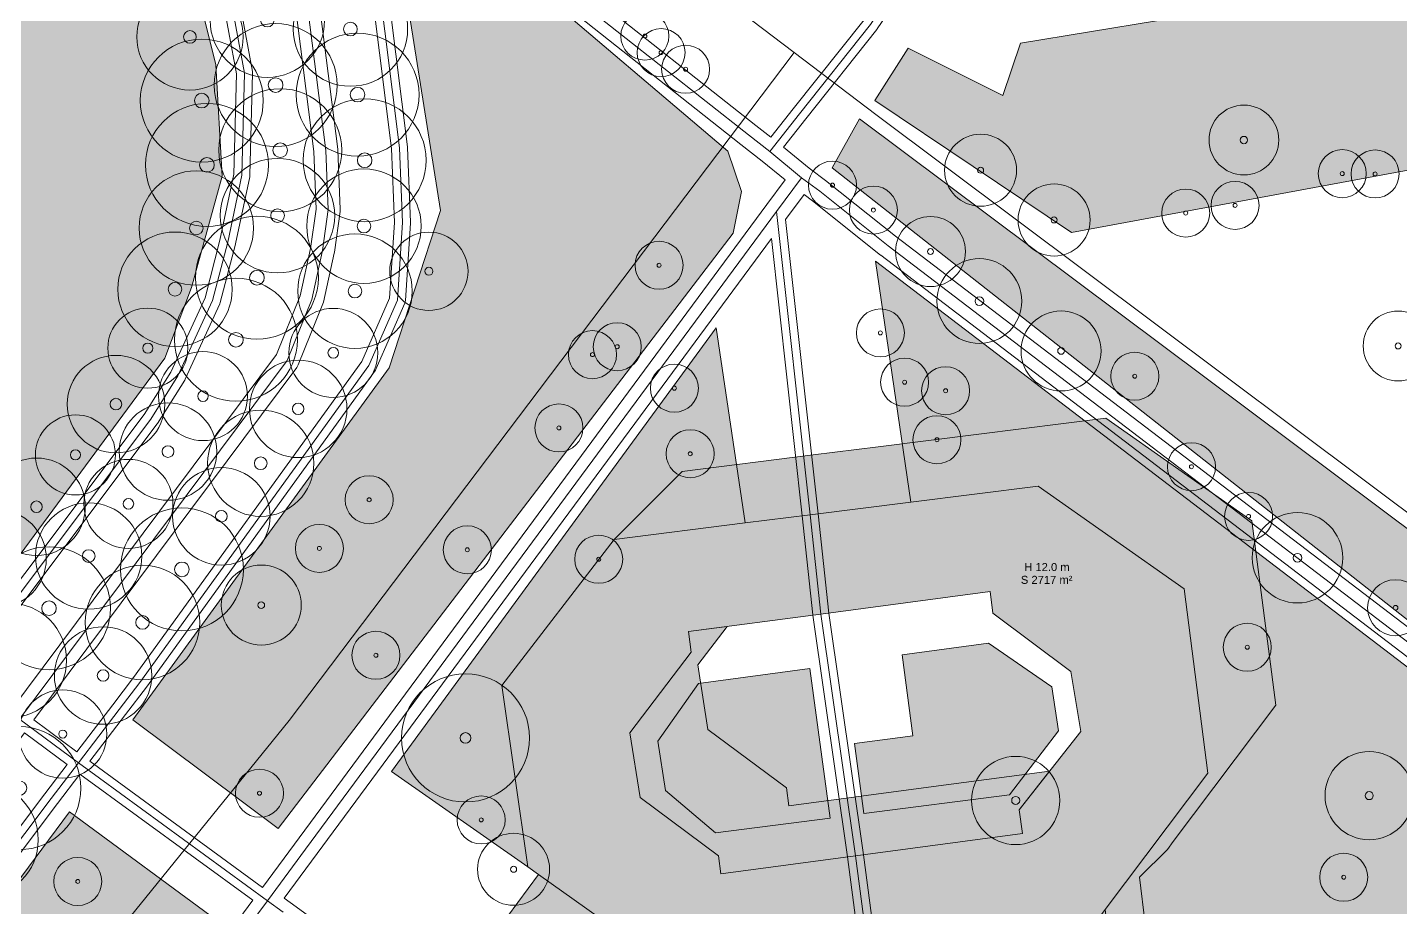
# Model space of a CAD drawing. Header units: metres. Extents: x -6 to 971, y -3 to 1031.
# Drawn here: x 401.9 to 573.4, y 776.8 to 886.7 of the extents above; entities that cross this region are included whole.
import ezdxf

# ---------------------------------------------------------------- set-up
doc = ezdxf.new("R2010")
doc.units = ezdxf.units.M
doc.header["$MEASUREMENT"] = 0
for name, color, linetype, lineweight, true_color in [('TPX_BUILDING_AREAS_TEXT', 7, 'CONTINUOUS', 0, 0x000000), ('TPX_BUILDING_HEIGHTS_TEXT', 7, 'CONTINUOUS', 0, 0x000000), ('TPX_BUILDINGS', 7, 'CONTINUOUS', 0, 0x000000), ('TPX_BUILDINGS_HATCH', 7, 'CONTINUOUS', 0, 0xf0f0f0), ('TPX_BUILDINGS_SHADOWS_HATCH', 7, 'CONTINUOUS', 0, 0x000000), ('TPX_BUILDINGS_SHADOWS_OUTLINES', 7, 'CONTINUOUS', 0, 0x000000), ('TPX_ROADS_AXES', 7, 'CONTINUOUS', 0, 0x323232), ('TPX_ROADS_CONTOURS', 7, 'CONTINUOUS', 0, 0x646464), ('TPX_VEGETATION_GREEN_SPACES', 7, 'CONTINUOUS', 0, 0x58ba48), ('TPX_VEGETATION_GREEN_SPACES_HATCH', 7, 'CONTINUOUS', 0, 0x58ba48), ('TPX_VEGETATION_TREES_INDIVIDUAL', 7, 'CONTINUOUS', 0, 0x136734), ('TPX_WATERWAYS', 7, 'CONTINUOUS', 0, 0x7aafdf)]:
    doc.layers.add(name, color=color, linetype=linetype, lineweight=lineweight, true_color=true_color)
doc.styles.add('TPX_TEXTE', font='arial.ttf')

# ---------------------------------------------------------------- blocks, each defined once
blk = doc.blocks.new('TREETR004_CR045')
at = {"layer": 'TPX_VEGETATION_TREES_INDIVIDUAL'}
for radius in [4.5, 0.375]:
    blk.add_circle((0, 0, 0.0361), radius, dxfattribs=at)
blk = doc.blocks.new('TREETR004_CR050')
at = {"layer": 'TPX_VEGETATION_TREES_INDIVIDUAL'}
for radius in [5, 0.4166666666666667]:
    blk.add_circle((0, 0, 0.0361), radius, dxfattribs=at)
blk = doc.blocks.new('TREETR005_CR044')
at = {"layer": 'TPX_VEGETATION_TREES_INDIVIDUAL'}
for radius in [4.36, 0.4583333333333333]:
    blk.add_circle((0, 0, 0.0361), radius, dxfattribs=at)
blk = doc.blocks.new('TREETR005_CR053')
at = {"layer": 'TPX_VEGETATION_TREES_INDIVIDUAL'}
for radius in [5.3, 0.5416666666666666]:
    blk.add_circle((0, 0, 0.0361), radius, dxfattribs=at)
blk = doc.blocks.new('TREETR007_CR080')
at = {"layer": 'TPX_VEGETATION_TREES_INDIVIDUAL'}
for radius in [8, 0.6666666666666666]:
    blk.add_circle((0, 0, 0.0361), radius, dxfattribs=at)
blk = doc.blocks.new('TREETR003_CR035')
at = {"layer": 'TPX_VEGETATION_TREES_INDIVIDUAL'}
for radius in [3.5, 0.2916666666666667]:
    blk.add_circle((0, 0, 0.0361), radius, dxfattribs=at)
blk = doc.blocks.new('TREETR006_CR050')
at = {"layer": 'TPX_VEGETATION_TREES_INDIVIDUAL'}
for radius in [5, 0.625]:
    blk.add_circle((0, 0, 0.0361), radius, dxfattribs=at)
blk = doc.blocks.new('TREETR008_CR066')
at = {"layer": 'TPX_VEGETATION_TREES_INDIVIDUAL'}
for radius in [6.64, 0.7916666666666666]:
    blk.add_circle((0, 0, 0.0361), radius, dxfattribs=at)
blk = doc.blocks.new('TREETR005_CR057')
at = {"layer": 'TPX_VEGETATION_TREES_INDIVIDUAL'}
for radius in [5.65, 0.5416666666666666]:
    blk.add_circle((0, 0, 0.0361), radius, dxfattribs=at)
blk = doc.blocks.new('TREETR003_CR030')
at = {"layer": 'TPX_VEGETATION_TREES_INDIVIDUAL'}
for radius in [3, 0.25]:
    blk.add_circle((0, 0, 0.0361), radius, dxfattribs=at)
blk = doc.blocks.new('TREETR009_CR077')
at = {"layer": 'TPX_VEGETATION_TREES_INDIVIDUAL'}
for radius in [7.68, 0.9141666666666667]:
    blk.add_circle((0, 0, 0.0361), radius, dxfattribs=at)
blk = doc.blocks.new('TREETR005_CR055')
at = {"layer": 'TPX_VEGETATION_TREES_INDIVIDUAL'}
for radius in [5.51, 0.5]:
    blk.add_circle((0, 0, 0.0361), radius, dxfattribs=at)
blk = doc.blocks.new('TREETR004_CR044')
at = {"layer": 'TPX_VEGETATION_TREES_INDIVIDUAL'}
for radius in [4.37, 0.375]:
    blk.add_circle((0, 0, 0.0361), radius, dxfattribs=at)
blk = doc.blocks.new('TREETR009_CR072')
at = {"layer": 'TPX_VEGETATION_TREES_INDIVIDUAL'}
for radius in [7.15, 0.85125]:
    blk.add_circle((0, 0, 0.0361), radius, dxfattribs=at)
blk = doc.blocks.new('TREETR007_CR056')
at = {"layer": 'TPX_VEGETATION_TREES_INDIVIDUAL'}
for radius in [5.56, 0.6616666666666667]:
    blk.add_circle((0, 0, 0.0361), radius, dxfattribs=at)
blk = doc.blocks.new('TREETR007_CR061')
at = {"layer": 'TPX_VEGETATION_TREES_INDIVIDUAL'}
for radius in [6.09, 0.725]:
    blk.add_circle((0, 0, 0.0361), radius, dxfattribs=at)
blk = doc.blocks.new('TREETR005_CR049')
at = {"layer": 'TPX_VEGETATION_TREES_INDIVIDUAL'}
for radius in [4.89, 0.5]:
    blk.add_circle((0, 0, 0.0361), radius, dxfattribs=at)

msp = doc.modelspace()

# ---------------------------------------------------------------- hatches: boundary and pattern name
at = {"layer": 'TPX_BUILDINGS_HATCH'}
h = msp.add_hatch(color=256, dxfattribs=at)
h.paths.add_polyline_path([(438.9193877837388, 749.8473937055096), (428.9538831374375, 736.8191449185833), (434.0668029448716, 732.9130379697308), (438.3244866988389, 729.6690642377362), (481.4233865401475, 696.7478224774823), (483.3531865737168, 695.3328015347943), (484.512092556688, 694.3906723996624), (523.0496606490342, 664.971397115849), (526.836160626146, 665.5116116544232), (541.3975133559434, 667.6004769345745), (590.6319427153794, 674.6676938077435), (594.5718001982896, 675.2286374112591), (600.0455245635239, 676.0187947293743), (609.9991817137925, 688.8256279965863), (604.8735198638169, 723.5120980283245), (604.6130599639146, 725.3101937314495), (604.163218464586, 728.3293396970257), (599.5054196974961, 759.8745734235272), (586.627667393419, 768.676246359013), (538.3445777556626, 761.9435841580853), (538.0336808821885, 764.4737097760662), (537.7140597960679, 767.0925910016522), (537.2966584822861, 770.4993721982464), (536.5596360823838, 776.5250346204266), (549.3777675292222, 793.571814252995), (546.390583004686, 816.588599874638), (528.1522197386948, 829.4096076032147), (512.2709922454087, 827.4220454236493), (499.6770839354722, 825.8353850385174), (491.57836815330666, 824.8265053769574), (475.19864078972023, 822.7661711713299), (461.1530198714463, 804.5008770963177), (464.4020728728501, 781.8584162732586), (465.7523021361558, 780.9033734342083), (459.2740964553086, 772.1645514508709), (471.2335700652329, 763.4490830441937), (477.7991885802476, 772.3200852414593), (482.7720212599961, 768.7811114331707), (503.1968440673081, 771.3902804395184), (506.8485583922593, 771.854185773991), (509.005126919481, 772.1328579923138), (530.6663159987656, 774.8965308209881), (531.3883180281846, 769.3032891293988), (531.7621955535142, 766.3513686200604), (532.4301528594224, 761.1133305570111), (528.4328899047105, 760.5529601117596), (528.6254272124497, 757.6581904431805), (526.8079375884263, 754.7936980267987), (525.651813473436, 751.0140006085858), (525.8369903228013, 746.3458582898602), (527.1431102416245, 742.7754151364788), (529.5733976027695, 739.6375987073407), (530.6641330382554, 738.5742022534832), (530.9871406218736, 736.3099772473797), (583.9410991332261, 742.9536988278851), (586.8714341780869, 722.9966618558392), (591.4199561736314, 692.0399205228314), (528.0388431212632, 683.1902310391888), (493.40254112693947, 709.1250960370526), (452.90120216819923, 739.3834702512249), (454.2200545928208, 741.1553971311077), (459.93213459465187, 748.8596379300579), (447.9631871840684, 757.586293890141), (442.4831628462998, 750.1236893674359), (441.0389194152085, 748.2532069226727), (438.9193877837388, 749.8473937055096)])
h.paths.add_polyline_path([(477.1694917342393, 798.595246030949), (484.8189029357163, 808.6862256070599), (484.4796228072373, 811.2498766919598), (501.0137881896226, 813.4417588254437), (522.1583270690171, 816.2435986539349), (522.5249557158677, 813.5355956098065), (532.2487620970933, 806.2824666043743), (533.5078439376084, 798.7887274762616), (525.8134698531358, 788.9974123975262), (526.2157439849107, 786.0119683286175), (505.3490543029038, 783.240717603825), (488.5272588393418, 781.0072381040081), (488.23255535576027, 783.2268578549847), (478.42292496177834, 790.5140997907147), (477.1694917342393, 798.595246030949)], flags=16)
h = msp.add_hatch(color=256, dxfattribs=at)
h.paths.add_polyline_path([(475.19864078972023, 822.7661711713299), (461.1530198714463, 804.5008770963177), (464.4020728728501, 781.8584162732586), (465.7523021361558, 780.9033734342083), (477.7991885802476, 772.3200852414593), (482.7720212599961, 768.7811114331707), (503.1968440673081, 771.3902804395184), (506.8485583922593, 771.854185773991), (509.005126919481, 772.1328579923138), (530.6663159987656, 774.8965308209881), (535.8324212691514, 775.5565831204876), (536.5596360823838, 776.5250346204266), (549.3777675292222, 793.571814252995), (546.390583004686, 816.588599874638), (528.1522197386948, 829.4096076032147), (512.2709922454087, 827.4220454236493), (499.6770839354722, 825.8353850385174), (491.57836815330666, 824.8265053769574), (475.19864078972023, 822.7661711713299)])
h.paths.add_polyline_path([(477.1694917342393, 798.595246030949), (484.8189029357163, 808.6862256070599), (484.4796228072373, 811.2498766919598), (501.0137881896226, 813.4417588254437), (522.1583270690171, 816.2435986539349), (522.5249557158677, 813.5355956098065), (532.2487620970933, 806.2824666043743), (533.5078439376084, 798.7887274762616), (525.8134698531358, 788.9974123975262), (526.2157439849107, 786.0119683286175), (505.3490543029038, 783.240717603825), (488.5272588393418, 781.0072381040081), (488.23255535576027, 783.2268578549847), (478.42292496177834, 790.5140997907147), (477.1694917342393, 798.595246030949)], flags=16)
msp.add_hatch(color=256, dxfattribs=at).paths.add_polyline_path([(442.4831628462998, 750.1236893674359), (441.0389194152085, 748.2532069226727), (452.90120216819923, 739.3834702512249), (454.2200545928208, 741.1553971311077), (459.93213459465187, 748.8596379300579), (461.1204900405137, 747.994813635014), (472.0510491988389, 762.842735006474), (471.2335700652329, 763.4490830441937), (477.7991885802476, 772.3200852414593), (465.7523021361558, 780.9033734342083), (459.2740964553086, 772.1645514508709), (457.93365093681496, 773.1416699429974), (447.00297543022316, 758.2826792737469), (447.9631871840684, 757.586293890141), (442.4831628462998, 750.1236893674359)])
at = {"layer": 'TPX_BUILDINGS_SHADOWS_HATCH'}
for points in [[(483.6839217803208, 831.2514531156048), (475.19865318748634, 822.766183569096), (491.57836719963234, 824.8265158673748), (499.67708298179787, 825.8353955289349), (512.2709912917344, 827.4220559140667), (528.1522187850205, 829.4096180936322), (546.390588726732, 816.5886084577069), (549.3777780196397, 793.5718161603436), (536.5596875807969, 776.5250851651654), (537.2966689727036, 770.499374105595), (537.7140702864854, 767.0925929090008), (538.033691372606, 764.4737116834149), (538.3445863387315, 761.9435956021771), (586.6276664397446, 768.6762568494305), (599.505425419542, 759.874582006596), (604.1632289550034, 728.3293425580487), (604.613070454332, 725.3101965924725), (604.8735303542344, 723.5120999356732), (609.99919220421, 688.8256299039349), (600.04557892296, 676.0188490888104), (608.5308065077988, 684.5040766736493), (618.4844636580674, 697.3109099408612), (613.3588018080918, 731.9973790189251), (613.0983419081895, 733.7954756757244), (612.6485004088609, 736.8146216413006), (607.990701641771, 768.3598544141278), (595.1129493376939, 777.1615283032879), (546.8298596999375, 770.4288661023602), (542.1475371978013, 769.771572782658), (541.9567002913682, 771.3352324506268), (541.5392999312608, 774.7420126935467), (540.8285674712388, 780.5527302762493), (544.3177032134263, 784.0418650647625), (545.0449180266587, 785.0103165647015), (557.8630494734971, 802.0570961972699), (554.8758639952866, 825.0738818189129), (536.6375007292954, 837.8948895474896), (520.7562741896836, 835.9073273679242), (508.1623658797471, 834.320666029118), (500.06365009758156, 833.3117873212323), (483.6839217803208, 831.2514531156048)], [(484.81891151878517, 808.686219885014), (477.16950222465675, 798.5952431699261), (478.4229344985215, 790.5141055127606), (488.23256107780617, 783.2268664380535), (488.527268376085, 781.0072495480999), (505.3490533492295, 783.2407280942425), (526.2157325408189, 786.0119778653607), (525.8134603163926, 788.9974114438519), (529.60341927025, 793.820250227116), (513.8343362471787, 791.7259995480999), (497.0125407836167, 789.492520048283), (496.71783730003517, 791.7121397992596), (486.9082059523789, 798.9993817349896), (485.6547736785142, 807.080527975224), (489.29969402763527, 811.8888480206951), (484.4796342513291, 811.249868108891), (484.81891151878517, 808.686219885014)]]:
    msp.add_hatch(color=256, dxfattribs=at).paths.add_polyline_path(points)
at = {"layer": 'TPX_VEGETATION_GREEN_SPACES_HATCH'}
for points in [[(236.8753270766465, 858.0871531507), (221.17500778648537, 838.0091378232464), (243.97255226585548, 821.4862067243084), (255.92469402763527, 831.025967313908), (265.0514106414048, 834.418979360722), (274.148922886583, 835.7617327710614), (283.3930329940049, 835.4183165570721), (289.5328960082261, 832.7991387387738), (295.6376285216538, 827.509049131535), (301.22030731651466, 820.6832777997479), (304.4631538054673, 810.4327647229657), (304.3494605681626, 798.5517680188641), (301.93632980796974, 787.4686581632122), (294.0675763747422, 775.4845320722088), (341.1210269591538, 739.7205969830975), (419.040244068834, 845.3932988187298), (422.39850613090675, 854.2173392316326), (426.22676559898537, 868.1466261884198), (425.42144962761085, 882.0426136991009), (419.88207241508644, 904.4188019772992), (270.6842765471665, 885.8393227597699), (233.39247127983253, 881.2528922101483), (236.8753270766465, 858.0871531507)], [(447.0867299697129, 844.1831023236737), (415.04721638176125, 800.208623602055), (433.19236370536964, 786.6567666074261), (490.05727192375343, 861.0082184812054), (491.08358189079445, 866.2300755521283), (489.379976238939, 871.2784983655438), (464.292480435106, 892.6221634885296), (447.8631610533921, 904.3952176114544), (448.9199409148423, 892.7690550824627), (453.506814923021, 863.873493864201), (447.0867299697129, 844.1831023236737)], [(511.93187138054054, 884.1311671277508), (507.78177448723, 877.5868899365887), (532.3413161895005, 861.0920922299847), (597.5424298903672, 873.1831070920452), (628.557333912584, 881.1004616757855), (601.4545707366196, 904.9569270154461), (594.9468812606065, 896.118553831242), (525.9526118895737, 884.7731568356976), (523.7456311843125, 878.2103192349896), (511.93187138054054, 884.1311671277508)], [(505.86472221824806, 875.321889593266), (502.43664356681984, 869.2029959699139), (578.0310878417222, 809.7913414975628), (598.8274993560044, 793.1663615247235), (606.4228925368516, 785.5678393384442), (611.9853238723008, 777.6007763883099), (614.7089328429429, 771.0906397840008), (616.0204839369981, 764.0730244657025), (617.8694305083482, 746.1546904584393), (618.996545757982, 733.8517586728558), (621.6918773314683, 727.3862292310223), (641.2279834410874, 689.0043494245037), (644.7864427230088, 678.6844412824139), (646.0996122023789, 671.8330771466717), (646.3200215956895, 665.8345210095868), (645.785195317003, 657.9367157956585), (645.6816568038194, 648.0840098401532), (646.2628955504624, 642.7803055783734), (650.7710618636338, 635.6767928143963), (656.7494992873399, 627.151591016911), (673.2492208144395, 610.6453387280926), (696.0418443343369, 589.4681765576825), (699.5721225402085, 595.264718725346), (680.3659867903916, 613.0713917752728), (665.0952567717759, 628.9562937757), (657.7715921065537, 642.9809071561322), (654.2038516661851, 653.3341500302777), (655.1430892607896, 667.5016533872113), (658.4084872863023, 677.6456439038739), (659.2180270812241, 687.2477690717205), (659.6871661803452, 694.2816473981366), (656.9416932723252, 704.5272938748822), (645.1827058455674, 713.2073828717694), (633.4532317778794, 724.9796463986859), (627.0884160659043, 740.1589629193768), (624.2160958907334, 756.1695210477337), (621.4993123671738, 773.4310919782147), (618.4680070540635, 783.8124863645062), (616.8840627333848, 787.3634011289105), (613.2615880629746, 792.9732234021649), (603.214485134813, 802.4683339139447), (505.86472221824806, 875.321889593266)], [(593.6283559462754, 792.052150442265), (507.84884163353126, 857.546327306889), (512.2709922454087, 827.4220454236493), (528.1522197386948, 829.4096076032147), (546.390583004686, 816.588599874638), (549.3777675292222, 793.571814252995), (536.5596360823838, 776.5250346204266), (537.2966584822861, 770.4993721982464), (589.9901475569932, 777.95473833289), (591.7510318419663, 778.902245237492), (593.360821690294, 785.082852079533), (594.5711240431992, 789.5270812055096), (593.6283559462754, 792.052150442265)], [(487.924729313585, 849.2130152722821), (447.3901662490098, 793.7922064801678), (464.4020728728501, 781.8584162732586), (461.1530198714463, 804.5008770963177), (475.19864078972023, 822.7661711713299), (491.57836815330666, 824.8265053769574), (487.924729313585, 849.2130152722821)], [(512.5093030593125, 798.2466113111004), (505.23429199669044, 797.2852751752362), (506.39492985222023, 788.5067250272259), (524.5964574477402, 790.8711497327313), (530.7132367751328, 798.85974664893), (529.86584946129, 804.354429914616), (521.9531516692368, 809.794654562138), (511.16045662376564, 808.3681246777996), (512.5093030593125, 798.2466113111004)], [(485.71012302848976, 804.7761342069134), (480.6343965193955, 797.5424143811688), (481.60005470726173, 791.4037224790081), (487.8389110228745, 786.1124655744061), (502.1680526396958, 787.9596411725506), (499.6278552672593, 806.6494042417035), (485.71012302848976, 804.7761342069134)], [(255.16705414268654, 504.89660330023617), (241.2526530883042, 505.41775484289974), (245.7195949218003, 497.02871198859066), (246.67148968193214, 488.4627263089642), (249.5708484313218, 483.32523126807064), (257.976354565355, 476.3504979154095), (263.812988247606, 482.0361563703045), (275.89516445610207, 490.12269468512386), (272.6613216063706, 494.3212420484051), (284.9403323790757, 502.9711911221966), (280.58215710136574, 507.7236134549603), (290.4807500502793, 515.7202250501141), (284.4542712828843, 523.2041985532269), (293.0500917098252, 530.1159607907757), (292.8928241393296, 532.6889607449993), (292.58552834007423, 537.5910431882367), (294.37826534721535, 550.8636405011639), (298.7495374343125, 564.4884202023968), (303.68026730034035, 569.5509774228558), (318.3579625746934, 574.7752129575238), (331.13962933036964, 578.9424550076947), (340.593258824083, 582.4654185315594), (356.4260396620957, 585.3510100385174), (363.4439601561753, 585.43907137122), (363.4386520049302, 597.897570325993), (364.24498173210304, 600.1288334866986), (367.23442074272316, 608.4132668515667), (370.1248864791123, 618.3612525006756), (370.966718640062, 624.3053252240643), (371.069540943834, 625.0469719907269), (366.27705666038673, 625.4253222486004), (359.2416820189683, 626.512334539555), (354.5694379470078, 628.4523884793743), (349.79045006248634, 639.2496048947796), (343.77862640831154, 655.2681109448895), (343.40462681266945, 660.204081251286), (345.0334329268662, 665.3536602994427), (363.606611218187, 693.54005499091), (384.1621760985581, 718.8145930310711), (371.6593017241685, 728.7656838437542), (417.01242538902443, 730.3937050839886), (402.5615300795762, 739.8535143872723), (402.1310653350083, 743.8922163983807), (426.2616090438096, 774.6414153119549), (407.1259364745347, 788.723703100346), (313.8108672759263, 662.8370081922039), (265.4110116622178, 595.975788786076), (271.3073062560288, 594.8996188184246), (277.02602859947365, 596.2747227689251), (280.4355945250718, 598.4367281934246), (290.1840266844956, 590.7508694669232), (286.08518120262306, 587.5868107816204), (280.9539641997544, 582.5816008588299), (277.68444725486916, 577.0487095853314), (276.79859920952003, 572.5127350827679), (277.5780524871079, 565.9324442883953), (280.4027595183579, 559.9976202985272), (284.23939606163185, 552.767365171574), (285.53061481926125, 547.6452700635418), (285.90708633873146, 540.9690796872601), (284.51372333976906, 535.4182316800579), (282.12057491752785, 530.4311530133709), (279.6253919265, 526.7862193128094), (275.12639328453224, 523.8255059262738), (269.7478847167222, 521.9927002927288), (264.3756341597764, 520.8137957593426), (260.55634304496925, 518.8552290936932), (257.96644016716164, 517.317172720097), (256.3763446471421, 514.2177817365155), (255.10958477470558, 510.89361448492855), (255.18827339622658, 507.11320657934994), (255.16705414268654, 504.89660330023617)]]:
    msp.add_hatch(color=256, dxfattribs=at).paths.add_polyline_path(points)

# ---------------------------------------------------------------- linework, layer by layer
at = {"layer": 'TPX_BUILDINGS', "elevation": 0.042100000000000005}
msp.add_lwpolyline([(536.5596360823838, 776.5250346204266), (549.3777675292222, 793.571814252995), (546.390583004686, 816.588599874638), (528.1522197386948, 829.4096076032147), (512.2709922454087, 827.4220454236493), (499.6770839354722, 825.8353850385174), (491.57836815330666, 824.8265053769574), (475.19864078972023, 822.7661711713299), (461.1530198714463, 804.5008770963177), (464.4020728728501, 781.8584162732586), (465.7523021361558, 780.9033734342083), (459.2740964553086, 772.1645514508709)], dxfattribs=at)
for points in [[(475.19864078972023, 822.7661711713299), (461.1530198714463, 804.5008770963177), (464.4020728728501, 781.8584162732586), (465.7523021361558, 780.9033734342083), (477.7991885802476, 772.3200852414593), (482.7720212599961, 768.7811114331707), (503.1968440673081, 771.3902804395184), (506.8485583922593, 771.854185773991), (509.005126919481, 772.1328579923138), (530.6663159987656, 774.8965308209881), (535.8324212691514, 775.5565831204876), (536.5596360823838, 776.5250346204266), (549.3777675292222, 793.571814252995), (546.390583004686, 816.588599874638), (528.1522197386948, 829.4096076032147), (512.2709922454087, 827.4220454236493), (499.6770839354722, 825.8353850385174), (491.57836815330666, 824.8265053769574)], [(477.1694917342393, 798.595246030949), (484.8189029357163, 808.6862256070599), (484.4796228072373, 811.2498766919598), (501.0137881896226, 813.4417588254437), (522.1583270690171, 816.2435986539349), (522.5249557158677, 813.5355956098065), (532.2487620970933, 806.2824666043743), (533.5078439376084, 798.7887274762616), (525.8134698531358, 788.9974123975262), (526.2157439849107, 786.0119683286175), (505.3490543029038, 783.240717603825), (488.5272588393418, 781.0072381040081), (488.23255535576027, 783.2268578549847), (478.42292496177834, 790.5140997907147)], [(477.1694917342393, 798.595246030949), (484.8189029357163, 808.6862256070599), (484.4796228072373, 811.2498766919598), (501.0137881896226, 813.4417588254437), (522.1583270690171, 816.2435986539349), (522.5249557158677, 813.5355956098065), (532.2487620970933, 806.2824666043743), (533.5078439376084, 798.7887274762616), (525.8134698531358, 788.9974123975262), (526.2157439849107, 786.0119683286175), (505.3490543029038, 783.240717603825), (488.5272588393418, 781.0072381040081), (488.23255535576027, 783.2268578549847), (478.42292496177834, 790.5140997907147)], [(442.4831628462998, 750.1236893674359), (441.0389194152085, 748.2532069226727), (452.90120216819923, 739.3834702512249), (454.2200545928208, 741.1553971311077), (459.93213459465187, 748.8596379300579), (461.1204900405137, 747.994813635014), (472.0510491988389, 762.842735006474), (471.2335700652329, 763.4490830441937), (477.7991885802476, 772.3200852414593), (465.7523021361558, 780.9033734342083), (459.2740964553086, 772.1645514508709), (457.93365093681496, 773.1416699429974), (447.00297543022316, 758.2826792737469), (447.9631871840684, 757.586293890141)]]:
    msp.add_lwpolyline(points, close=True, dxfattribs=at)
at = {"layer": 'TPX_BUILDINGS_SHADOWS_OUTLINES', "elevation": 0.0391}
msp.add_lwpolyline([(541.5392999312608, 774.7420126935467), (540.8285674712388, 780.5527302762493), (544.3177032134263, 784.0418650647625), (545.0449180266587, 785.0103165647015), (557.8630494734971, 802.0570961972699), (554.8758639952866, 825.0738818189129), (536.6375007292954, 837.8948895474896), (520.7562741896836, 835.9073273679242), (508.1623658797471, 834.320666029118), (500.06365009758156, 833.3117873212323), (483.6839217803208, 831.2514531156048), (475.19865318748634, 822.766183569096), (491.57836719963234, 824.8265158673748), (499.67708298179787, 825.8353955289349), (512.2709912917344, 827.4220559140667), (528.1522187850205, 829.4096180936322), (546.390588726732, 816.5886084577069), (549.3777780196397, 793.5718161603436), (536.5596875807969, 776.5250851651654)], dxfattribs=at)
msp.add_lwpolyline([(484.81891151878517, 808.686219885014), (477.16950222465675, 798.5952431699261), (478.4229344985215, 790.5141055127606), (488.23256107780617, 783.2268664380535), (488.527268376085, 781.0072495480999), (505.3490533492295, 783.2407280942425), (526.2157325408189, 786.0119778653607), (525.8134603163926, 788.9974114438519), (529.60341927025, 793.820250227116), (513.8343362471787, 791.7259995480999), (497.0125407836167, 789.492520048283), (496.71783730003517, 791.7121397992596), (486.9082059523789, 798.9993817349896), (485.6547736785142, 807.080527975224), (489.29969402763527, 811.8888480206951), (484.4796342513291, 811.249868108891)], close=True, dxfattribs=at)
at = {"layer": 'TPX_ROADS_AXES', "elevation": 0.030099999999999995}
for points in [[(427.8439836165635, 989.268549635075), (429.89790626976173, 974.8064238568768), (434.56183620903175, 941.9641949674115), (436.6248225829331, 927.4465653439984), (437.9254684111802, 918.3008925458416), (443.7670631072251, 908.5132853528485), (448.3832683226792, 871.6701905271038), (448.76322361442726, 862.344890310429), (448.12516113731544, 852.6746298810467), (444.55301281425636, 844.5065838834271), (415.9440459868638, 804.8996798535809), (413.32686325523537, 801.499732687138), (408.24702259514015, 794.8424546262249), (404.8539008757798, 790.3858601590618), (369.25984569999855, 743.1313654920086), (362.46141907188576, 733.9522988339886), (340.02974316093605, 703.6968495389447), (315.82312389824074, 671.0421063443646), (266.9138660094468, 603.9640748044476), (265.81767269584816, 602.4560553571209), (180.6222924849717, 486.06932039465755), (167.60242268058937, 468.04949159827083)], [(147.39265819999855, 477.9638382932171), (299.0633039138047, 681.3111121198162), (338.0430879256455, 732.1907307645306), (340.08004852745216, 734.975505544804), (342.68844028923195, 738.4531085034832), (417.2827920577256, 837.795368864201), (420.6943654677598, 843.1828495999798), (425.0155458113877, 852.5962235471234), (426.9138145110337, 859.9046237012371), (428.678671803209, 868.2783667584881), (429.00150391075294, 881.021916105412), (423.94063278648537, 908.3924262067303), (423.2819957396714, 913.5971323987469), (427.9218892714707, 920.302958204411), (426.23377510521095, 932.9770571729168), (424.430025067064, 946.5722376843914), (420.86722084495705, 973.4296519299969), (419.661150898668, 982.4525000592694)], [(54.86842915031593, 338.30528803076595), (79.90949055168312, 368.9674403211102), (87.05925842735451, 378.79692907538265), (100.43344017479103, 396.8021857282147), (108.23472019645851, 407.6895091077313), (126.29272743675392, 431.95671243872494), (138.41357227775734, 448.056487753056), (142.79656406852882, 453.88902254309505), (155.76033302757423, 472.0423686048016), (308.49745937797707, 674.8031823178753), (347.72896858665626, 728.9834677716717), (400.8994445464341, 800.310620023869), (434.325644459459, 845.1363598844036), (437.41380020591896, 852.7437417050824), (438.74544712516945, 858.8604838391766), (439.47388645622414, 863.9632603665814), (439.1806945464341, 871.3480259915814), (434.28166767570656, 909.6458374997601)], [(609.150574650499, 776.4750840207562), (605.6254062316148, 782.2502409955487), (601.2100438735215, 788.0338933011517), (597.2878322264878, 792.3275839826092), (595.2077378890244, 794.0432879468426), (509.4178132674424, 859.4488799115643), (500.8769721648423, 866.2695405026898), (498.6147231719224, 867.9537522336468), (494.63477131340187, 871.2061354657635), (491.9647407195298, 873.2932688733563), (470.8341607711045, 889.9770829221234), (457.65456291649025, 900.222729398869), (449.41832825157326, 905.8545319577679), (443.7670631072251, 908.5132853528485), (439.8408393523423, 909.3710267087445), (434.28166767570656, 909.6458374997601)], [(494.63477131340187, 871.2061354657635), (498.356029476854, 875.9478079816326), (507.24073978874367, 887.0910689374432), (511.9116344115464, 894.0404812833294)], [(498.6147231719224, 867.9537522336468), (495.48232838127296, 863.7274052640423), (436.64275738212746, 784.0855481168255), (431.861457791063, 777.6138340970501), (428.4670705458848, 773.0242363950238), (408.35238071891945, 746.7810933133587), (407.3287028929917, 743.8425280591473)], [(508.0883178374497, 763.3408972760662), (506.8485583922593, 771.854185773991), (505.3490543029038, 783.240717603825), (501.0137881896226, 813.4417588254437), (499.6770839354722, 825.8353850385174), (495.48232838127296, 863.7274052640423)], [(431.861457791063, 777.6138340970501), (408.24702259514015, 794.8424546262249), (400.8994445464341, 800.310620023869)], [(433.8199529311387, 776.1985289594159), (431.861457791063, 777.6138340970501)]]:
    msp.add_lwpolyline(points, dxfattribs=at)
at = {"layer": 'TPX_ROADS_CONTOURS', "elevation": 0.027099999999999996}
for points in [[(341.46850350667955, 735.1600559628569), (343.4881892519188, 737.8527725613676), (418.08245328237535, 837.1949175274931), (418.1276460008812, 837.2603729641996), (421.5392194109154, 842.6478536999784), (421.6031842546654, 842.7656591809355), (425.9243645982933, 852.179033128079), (425.9834294634056, 852.3448275006376), (427.88169911672594, 859.6532276547514), (427.8923182802391, 859.6983936703764), (429.6571755724144, 868.0721367276274), (429.6783509569359, 868.2530420697294), (430.00118306447985, 880.9965914166532), (429.9848361330223, 881.2037371075712), (425.20855096151354, 907.0351293957792), (432.9828648882103, 907.9774340069853), (437.68448117544176, 871.2228735364042), (437.9696526842308, 864.0401276028715), (437.2681947069359, 859.1263616955839), (435.97551968862535, 853.1886356747709), (433.0081572847557, 845.8788145459257), (399.69696191122057, 801.2073009884916), (347.1478438692284, 730.7136886990629), (345.3514867143822, 732.1279076016508)], [(402.70056584646227, 800.2167375958525), (435.52812627126696, 844.2396782315336), (435.715493710537, 844.5721615231596), (438.80364945699694, 852.1795442975126), (438.87946847249987, 852.4246586239897), (440.21111634542467, 858.5414007580839), (440.2303929643822, 858.6485031521879), (440.9588322954369, 863.7512787259184), (440.97270539571764, 864.0227669156156), (440.6795134859276, 871.40753349429), (440.66857007314684, 871.5383547223173), (435.9968486147118, 908.0592192090116), (439.6423764543724, 907.879005280789), (442.92866757680895, 907.1610678113066), (447.3858065920067, 871.5875280774198), (447.761880429287, 862.3574884808622), (447.13884881307604, 852.9150331891142), (443.67969086935045, 845.0053499615751), (415.14233163167955, 805.4975813305937), (412.5344462709618, 802.1097124493681), (408.05140546133043, 796.2345722592436)], [(216.01136258413317, 831.5978773511015), (223.48151067068102, 841.3881987011991), (236.16973260213854, 857.9137028134428), (236.36621907522203, 858.666132775601), (232.2379966097069, 887.149739114102), (240.17749741842272, 888.1550691998564), (269.81965783407213, 891.7689121640287), (272.7650895433617, 891.9625118649565), (272.9641537981224, 890.3421448147856), (273.52760937978746, 889.3444841778837), (274.63098004629137, 889.0356462872587), (423.2189593630028, 906.7954920209013), (427.9991793947411, 880.9428146756254), (427.6813083009911, 868.3951118863188), (425.9400973634911, 860.1335647976957), (424.0698695497704, 852.9331253445707), (419.8135705309105, 843.6610897458158), (416.45923093130114, 838.3639915860258), (341.88877919485094, 739.0535601056181), (339.8877959566307, 736.3857773221098), (288.4944329576683, 775.9673689282499), (246.8150754289818, 808.6956261075102), (246.79412892629625, 808.7116325772367)], [(409.66181710531237, 795.0481050885282), (414.12057927419664, 800.8914402402006), (416.7546868639183, 804.3141354001127), (445.3636536913109, 843.9210403836332), (445.4692273454857, 844.1058939374052), (449.0413756685448, 852.2739399350248), (449.12299207021715, 852.6087911999784), (449.76105359365465, 862.2790516293608), (449.7623944597435, 862.3856008923613), (449.38243916799547, 871.7109011090361), (449.3755107240868, 871.794511643704), (445.0587220506859, 906.2478826916777), (448.6709380464745, 904.5484417355619), (456.7700963335228, 899.0103701031767), (469.90907147695543, 888.7963016903959), (491.0352139787865, 872.1159933484159), (493.69818166067125, 870.0343578732572), (496.55775407125475, 867.6975391781889), (494.2772336321068, 864.620571938809), (431.24389317800524, 779.3022535718046)], [(496.6003585176659, 862.7163914120756), (498.9247336702538, 865.8529041684233), (499.96081212331774, 865.0815599835478), (508.481775792141, 858.2767733014189), (508.50838044454576, 858.256012765225), (594.275455983181, 792.8678406155668), (596.2517304735375, 791.2377689755522), (600.0579257326317, 787.071083871182), (604.3857570009422, 781.4020880139433), (606.4700484590721, 777.9874676144682), (604.6584239320946, 777.9958256161772), (604.4455180483055, 777.9816311276518), (591.8780246095848, 776.2393167889677), (574.2846284227562, 773.7908256924711), (537.5161080675316, 768.5795257962309), (531.5768237428856, 767.8398703015409), (529.1784253435326, 767.5065163052641), (508.8644795732689, 764.9503916180693), (507.8391051607323, 771.9915302670561), (506.3389077501488, 783.3828075802885), (502.0061383562279, 813.5664575970732), (500.6713176088524, 825.9426172650419)], [(433.9686751680565, 777.941731301602), (494.85036233236315, 860.3476971066557), (498.68299725820543, 825.7267816937529), (500.0195546465111, 813.3345268643461), (500.02393487264635, 813.2996691144072), (504.3583751039696, 783.1043804562651), (505.85711816122057, 771.7236212170683), (506.8769774751854, 764.7197101986967), (481.7101693468285, 762.0235947049223), (480.64965585042955, 761.4044159329496), (462.8828311281395, 736.5493496335112), (455.1246505098534, 742.3519609845243), (443.3938908891869, 751.3155687726103), (443.358071835537, 751.3421047604643), (438.4393153505516, 754.8741205609404), (446.88749459554674, 766.7358559048735), (447.14601758291246, 767.8482530987822), (446.54644349386217, 768.8202465451322), (434.700694592495, 777.4127338803373)], [(158.20883134176256, 472.7997635281645), (309.69556668569567, 673.9006632245146), (309.71239903738024, 673.923454133328), (348.93781808187487, 728.0953281796537), (401.50511792470934, 798.6133325970732), (406.83894017507555, 794.6438311017118), (404.0551457719994, 790.987515298184), (368.4610905962181, 743.7330206311308), (361.65811970998766, 734.5478733456694), (339.22644284536364, 704.2924230969511), (315.01510575582506, 671.6312635815702), (266.10584882070543, 604.5532329953276), (265.00984338094713, 603.045472947415), (179.81537583639147, 486.65998539095744), (167.53007748891832, 469.6568563855253)], [(363.84496835042955, 734.1401623166166), (370.0610413866234, 742.5329492962919), (405.65106728841783, 789.7820938504301), (408.4491381960106, 793.4571379101835), (430.05502084066393, 777.6939199841581), (427.26871445943834, 773.926516381558), (407.1618609743309, 747.6935966885649), (406.93587067892076, 747.2745483792387), (405.9121918993187, 744.3359831250273), (405.9499793367577, 743.2516611493193), (407.2234940843773, 740.2800510800444), (407.6385255174828, 739.7214401639067), (418.412982495327, 730.6884163296781), (412.13175252248766, 721.5511139309965), (411.5816932039452, 721.3812712109648), (393.42472604085924, 710.7799938595854), (385.4942441301537, 715.5758980191313), (374.21096947957994, 726.0340641415678), (374.14698079397203, 726.0885570920072)]]:
    msp.add_lwpolyline(points, close=True, dxfattribs=at)
for points in [[(596.1171708421898, 795.2361544049345), (510.34066060354235, 860.6315201199614), (501.81300881673815, 867.4416483319364), (501.77271989156725, 867.4727180874906), (499.5376506166649, 869.1366947568022), (496.33549836446764, 871.7534655011259), (499.1403222398949, 875.3274048245512), (508.0226302461815, 886.4676540768705), (508.0706916170311, 886.5332353985868), (512.7415871935082, 893.4826467907988)], [(506.4334836321068, 887.6826713955961), (497.5741381960106, 876.5712231076322), (494.772978337307, 873.0020006573759), (492.8913913088036, 874.4728172696196), (471.76368764211657, 891.1543587124906)]]:
    msp.add_lwpolyline(points, dxfattribs=at)
at = {"layer": 'TPX_VEGETATION_GREEN_SPACES', "elevation": 0.0031}
for points in [[(236.8753270766465, 858.0871531507), (221.17500778648537, 838.0091378232464), (243.97255226585548, 821.4862067243084), (255.92469402763527, 831.025967313908), (265.0514106414048, 834.418979360722), (274.148922886583, 835.7617327710614), (283.3930329940049, 835.4183165570721), (289.5328960082261, 832.7991387387738), (295.6376285216538, 827.509049131535), (301.22030731651466, 820.6832777997479), (304.4631538054673, 810.4327647229657), (304.3494605681626, 798.5517680188641), (301.93632980796974, 787.4686581632122), (294.0675763747422, 775.4845320722088), (341.1210269591538, 739.7205969830975), (419.040244068834, 845.3932988187298), (422.39850613090675, 854.2173392316326), (426.22676559898537, 868.1466261884198), (425.42144962761085, 882.0426136991009), (419.88207241508644, 904.4188019772992), (270.6842765471665, 885.8393227597699), (233.39247127983253, 881.2528922101483)], [(447.0867299697129, 844.1831023236737), (415.04721638176125, 800.208623602055), (433.19236370536964, 786.6567666074261), (490.05727192375343, 861.0082184812054), (491.08358189079445, 866.2300755521283), (489.379976238939, 871.2784983655438), (464.292480435106, 892.6221634885296), (447.8631610533921, 904.3952176114544), (448.9199409148423, 892.7690550824627), (453.506814923021, 863.873493864201)], [(511.93187138054054, 884.1311671277508), (507.78177448723, 877.5868899365887), (532.3413161895005, 861.0920922299847), (597.5424298903672, 873.1831070920452), (628.557333912584, 881.1004616757855), (601.4545707366196, 904.9569270154461), (594.9468812606065, 896.118553831242), (525.9526118895737, 884.7731568356976), (523.7456311843125, 878.2103192349896)], [(593.6283559462754, 792.052150442265), (507.84884163353126, 857.546327306889), (512.2709922454087, 827.4220454236493), (528.1522197386948, 829.4096076032147), (546.390583004686, 816.588599874638), (549.3777675292222, 793.571814252995), (536.5596360823838, 776.5250346204266), (537.2966584822861, 770.4993721982464), (589.9901475569932, 777.95473833289), (591.7510318419663, 778.902245237492), (593.360821690294, 785.082852079533), (594.5711240431992, 789.5270812055096)], [(487.924729313585, 849.2130152722821), (447.3901662490098, 793.7922064801678), (464.4020728728501, 781.8584162732586), (461.1530198714463, 804.5008770963177), (475.19864078972023, 822.7661711713299), (491.57836815330666, 824.8265053769574)], [(512.5093030593125, 798.2466113111004), (505.23429199669044, 797.2852751752362), (506.39492985222023, 788.5067250272259), (524.5964574477402, 790.8711497327313), (530.7132367751328, 798.85974664893), (529.86584946129, 804.354429914616), (521.9531516692368, 809.794654562138), (511.16045662376564, 808.3681246777996)], [(485.71012302848976, 804.7761342069134), (480.6343965193955, 797.5424143811688), (481.60005470726173, 791.4037224790081), (487.8389110228745, 786.1124655744061), (502.1680526396958, 787.9596411725506), (499.6278552672593, 806.6494042417035)]]:
    msp.add_lwpolyline(points, close=True, dxfattribs=at)
for points in [[(621.4993123671738, 773.4310919782147), (618.4680070540635, 783.8124863645062), (616.8840627333848, 787.3634011289105), (613.2615880629746, 792.9732234021649), (603.214485134813, 802.4683339139447), (505.86472221824806, 875.321889593266), (502.43664356681984, 869.2029959699139), (578.0310878417222, 809.7913414975628), (598.8274993560044, 793.1663615247235), (606.4228925368516, 785.5678393384442), (611.9853238723008, 777.6007763883099), (614.7089328429429, 771.0906397840008)], [(371.6593017241685, 728.7656838437542), (417.01242538902443, 730.3937050839886), (402.5615300795762, 739.8535143872723), (402.1310653350083, 743.8922163983807), (426.2616090438096, 774.6414153119549), (407.1259364745347, 788.723703100346), (313.8108672759263, 662.8370081922039)]]:
    msp.add_lwpolyline(points, dxfattribs=at)
at = {"layer": 'TPX_WATERWAYS', "elevation": 0.0091}
for points in [[(406.86954685661476, 961.171517088078), (408.66122337791603, 954.3266236325726), (412.565182652208, 948.1376645108685), (497.6727828643052, 883.5912291547284), (507.88948532554787, 875.834584905766), (603.8704042098252, 803.9916712781414), (615.8293237349717, 793.2036587735638), (624.0862226149766, 780.6886164685711), (628.1855754515855, 747.7964722653851), (633.3449878356187, 733.7038027783856), (639.1499509474961, 724.0607563992962), (647.874038662645, 715.3541838666424), (656.6027164122788, 710.1390406629071), (660.01539608452, 704.6088234921917), (662.6010598799912, 693.666408254765), (662.33086773369, 687.4175984403118), (662.4331731459824, 684.0914170285687), (658.8908233306138, 666.9893023511395), (658.5453509947984, 649.8345362683758), (664.6811113021104, 635.7214934369549), (670.8150386473862, 627.4386660596356), (720.478702511522, 580.0909573575482)], [(497.6727828643052, 883.5912291547284), (485.44692131492775, 867.4144904157147)], [(485.44692131492775, 867.4144904157147), (434.6040296218125, 800.1436221143231)], [(434.6040296218125, 800.1436221143231), (376.18085953209084, 728.0906559964642)]]:
    msp.add_lwpolyline(points, dxfattribs=at)

# ---------------------------------------------------------------- block references
at = {"layer": 'TPX_VEGETATION_TREES_INDIVIDUAL'}
for name, p in [('TREETR009_CR072', (431.86194419075036, 887.6329253367148, 0.0361)), ('TREETR008_CR066', (422.1904256892158, 885.5436910218559, 0.0361)), ('TREETR009_CR072', (442.2397720894078, 886.5221894271672, 0.0361)), ('TREETR009_CR077', (432.8958464767784, 879.5201242510229, 0.0361)), ('TREETR003_CR030', (479.02692159754224, 885.6408639429137, 0.0361)), ('TREETR009_CR077', (423.66983725043247, 877.5827455827966, 0.0361)), ('TREETR009_CR077', (443.1302604742814, 878.32617720915, 0.0361)), ('TREETR003_CR030', (481.06131460593315, 883.5774974441156, 0.0361)), ('TREETR003_CR030', (484.12266738456674, 881.5043205311522, 0.0361)), ('TREETR009_CR077', (433.4663088254747, 871.3875664239749, 0.0361)), ('TREETR009_CR077', (424.31475751881953, 869.5568674276583, 0.0361)), ('TREETR009_CR077', (444.0207505049766, 870.1301651885733, 0.0361)), ('TREETR005_CR044', (553.8778333463706, 872.6624576053582, 0.0361)), ('TREETR004_CR045', (520.9760905894218, 868.8887312095612, 0.0361)), ('TREETR009_CR072', (433.1350774371531, 863.2165686306544, 0.0361)), ('TREETR003_CR030', (502.4712885132176, 867.0215220325626, 0.0361)), ('TREETR003_CR030', (566.1623332424788, 868.4573262012564, 0.0361)), ('TREETR003_CR030', (570.2701733179274, 868.4181170086376, 0.0361)), ('TREETR009_CR072', (422.9852112570079, 861.6643628724851, 0.0361)), ('TREETR009_CR072', (443.93100639176555, 861.9013727903366, 0.0361)), ('TREETR003_CR030', (507.576811558567, 863.9068576991558, 0.0361)), ('TREETR004_CR045', (530.160187201458, 862.6692290785722, 0.0361)), ('TREETR003_CR030', (546.6013134991517, 863.5342211569659, 0.0361)), ('TREETR003_CR030', (552.7728319474263, 864.4972710171714, 0.0361)), ('TREETR009_CR077', (430.5607438784791, 855.4581300970167, 0.0361)), ('TREETR004_CR044', (514.7167416498996, 858.7288305670954, 0.0361)), ('TREETR009_CR072', (420.3209924631519, 854.0162454210222, 0.0361)), ('TREETR009_CR072', (442.80715381208574, 853.7813677159138, 0.0361)), ('TREETR005_CR049', (452.04281771939714, 856.2616396076046, 0.0361)), ('TREETR003_CR030', (480.8075007151929, 857.0087782861665, 0.0361)), ('TREETR005_CR053', (520.8199587592972, 852.5387373752892, 0.0361)), ('TREETR009_CR077', (427.93612807651516, 847.7089396188967, 0.0361)), ('TREETR006_CR050', (416.9263587674359, 846.6591370296665, 0.0361)), ('TREETR007_CR056', (440.09701169410255, 846.070217339322, 0.0361)), ('TREETR003_CR030', (508.4573810727452, 848.5689236130565, 0.0361)), ('TREETR004_CR050', (531.031031869119, 846.3094203821383, 0.0361)), ('TREETR004_CR044', (573.1462352645467, 846.9293410158716, 0.0361)), ('TREETR003_CR030', (475.5750686802203, 846.8390771322884, 0.0361)), ('TREETR003_CR030', (472.48441887274384, 845.8466348261572, 0.0361)), ('TREETR007_CR056', (423.81917225924553, 840.6644988460466, 0.0361)), ('TREETR003_CR030', (540.2444228533423, 843.1555439168587, 0.0361)), ('TREETR007_CR061', (412.9424213070306, 839.6672347909771, 0.0361)), ('TREETR007_CR061', (435.7125630969531, 839.0759985963814, 0.0361)), ('TREETR003_CR030', (482.71499576815404, 841.661020393949, 0.0361)), ('TREETR003_CR030', (511.479712727014, 842.4082436854951, 0.0361)), ('TREETR003_CR030', (516.6047674018773, 841.3373301886022, 0.0361)), ('TREETR007_CR061', (419.44654197618365, 833.7407982544973, 0.0361)), ('TREETR003_CR030', (468.28870034910506, 836.688992000185, 0.0361)), ('TREETR006_CR050', (407.884153863939, 833.3286578468978, 0.0361)), ('TREETR008_CR066', (431.0337764606811, 832.2809181823395, 0.0361)), ('TREETR003_CR030', (515.5192525071325, 835.2158769364469, 0.0361)), ('TREETR003_CR030', (484.6908283660887, 833.4663846124895, 0.0361)), ('TREETR003_CR030', (547.3258481908124, 831.8462678072974, 0.0361)), ('TREETR007_CR061', (403.0182694484247, 826.8407916533761, 0.0361)), ('TREETR007_CR056', (414.5039506289759, 827.2090515270829, 0.0361)), ('TREETR007_CR061', (426.10988420288777, 825.6516670361161, 0.0361)), ('TREETR003_CR030', (444.5806546463282, 827.7177916890942, 0.0361)), ('TREETR003_CR030', (554.4560634581721, 825.6463755043224, 0.0361)), ('TREETR008_CR066', (409.54158756462857, 820.6908996985294, 0.0361)), ('TREETR007_CR061', (398.15237925207475, 820.3529275618494, 0.0361)), ('TREETR009_CR077', (421.18598596547963, 819.0224180482328, 0.0361)), ('TREETR005_CR057', (560.5690765487379, 820.4781659073196, 0.0361)), ('TREETR003_CR030', (438.360273122089, 821.6454083165154, 0.0361)), ('TREETR003_CR030', (456.84563991759205, 821.4687612126581, 0.0361)), ('TREETR009_CR077', (404.57921857072506, 814.1727500651032, 0.0361)), ('TREETR003_CR030', (473.26731392147485, 820.2898898217827, 0.0361)), ('TREETR009_CR072', (416.2620817509014, 812.3931712158956, 0.0361)), ('TREETR004_CR050', (431.103152435855, 814.5609609792009, 0.0361)), ('TREETR003_CR035', (572.8341329609975, 814.2292666509748, 0.0361)), ('TREETR009_CR072', (399.6168436461594, 807.6546026198193, 0.0361)), ('TREETR007_CR061', (411.33817155787256, 805.7639265377074, 0.0361)), ('TREETR003_CR030', (554.299984470359, 809.2963177682832, 0.0361)), ('TREETR003_CR030', (445.4220779457246, 808.2922797664069, 0.0361)), ('TREETR007_CR080', (456.62106281192973, 797.965530609712, 0.0361)), ('TREETR005_CR055', (406.29967490094714, 798.4464760641567, 0.0361)), ('TREETR009_CR077', (400.88411962630926, 791.6984747662209, 0.0361)), ('TREETR005_CR055', (569.5289081578376, 790.7554326732643, 0.0361)), ('TREETR005_CR055', (525.3595483503304, 790.1551271621138, 0.0361)), ('TREETR003_CR030', (430.878519318474, 791.0577138625085, 0.0361)), ('TREETR009_CR072', (396.09026819845894, 785.2440880751237, 0.0361)), ('TREETR003_CR030', (458.577356943395, 787.7270934088156, 0.0361)), ('TREETR004_CR045', (462.6266475090524, 781.5565521758981, 0.0361)), ('TREETR003_CR030', (408.17777100380044, 780.0329713257961, 0.0361)), ('TREETR003_CR030', (566.3504686970264, 780.5660232543014, 0.0361))]:
    msp.add_blockref(name, p, dxfattribs=at)

# ---------------------------------------------------------------- texts
at = {"layer": 'TPX_BUILDING_AREAS_TEXT', "style": 'TPX_TEXTE'}
msp.add_text('S 2717 m²', height=1, dxfattribs=at).set_placement((526.0087381890742, 817.2154246974271, 0.04510000000000001))
at = {"layer": 'TPX_BUILDING_HEIGHTS_TEXT', "style": 'TPX_TEXTE'}
msp.add_text('H 12.0 m', height=1, dxfattribs=at).set_placement((526.4337381890742, 818.815424697427, 0.04510000000000001))

doc.saveas('drawing.dxf')
